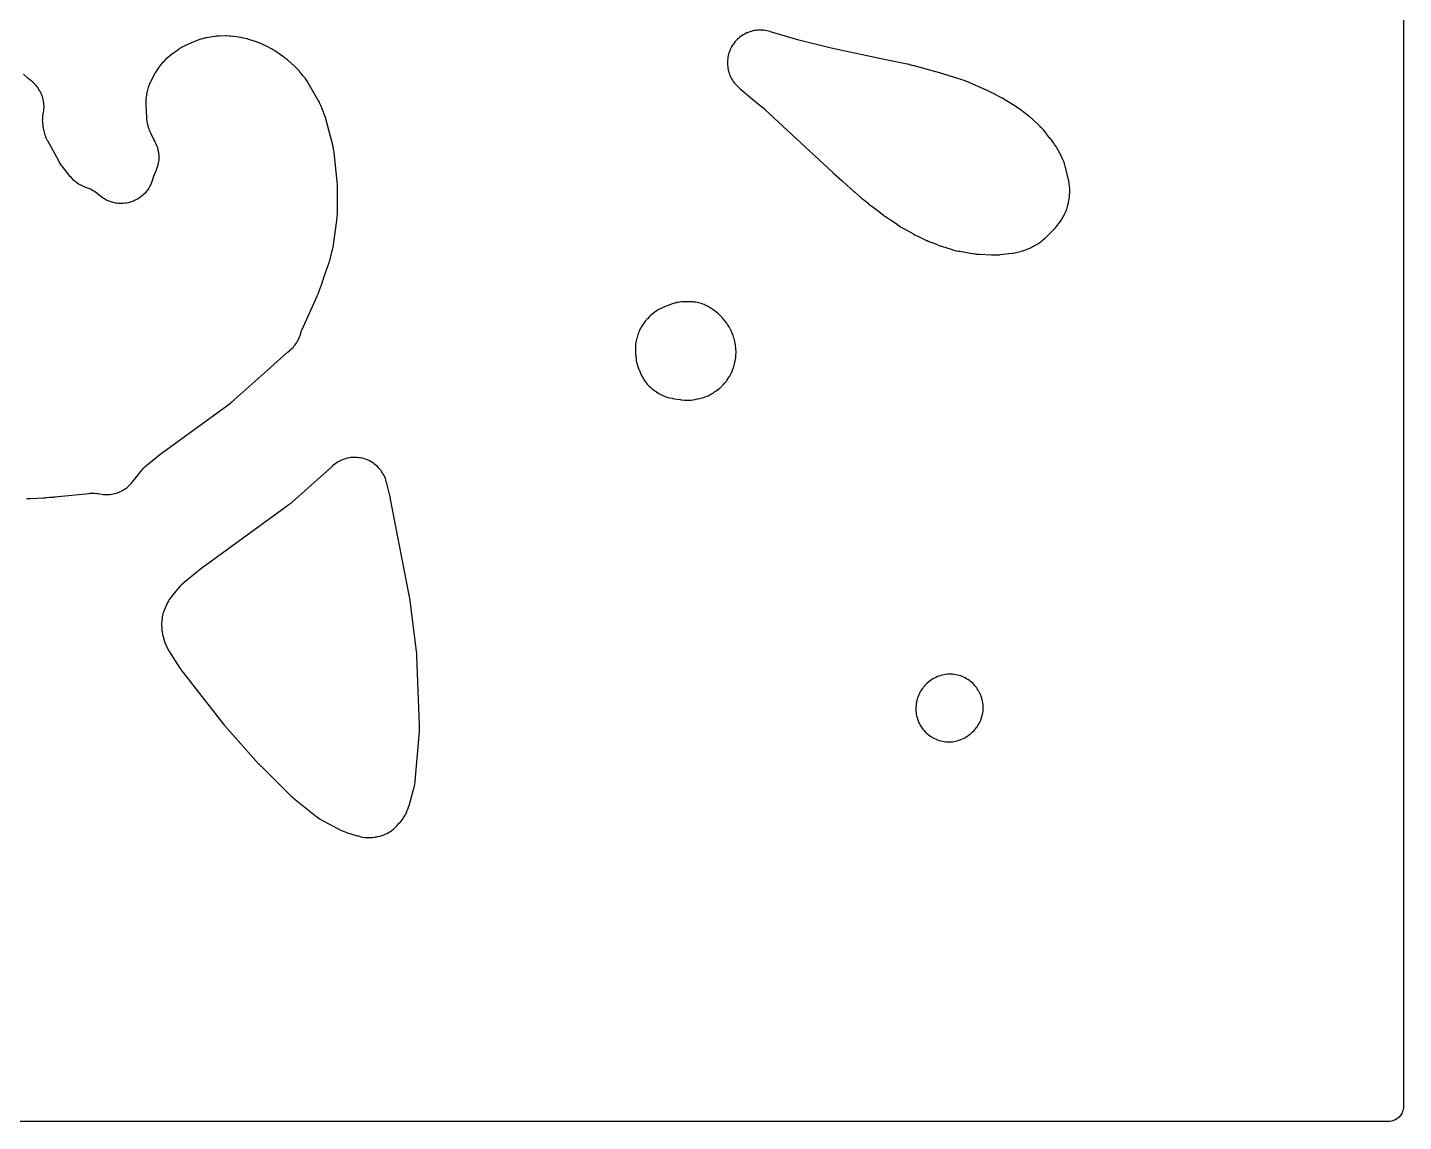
# Model space of a CAD drawing. Header units: millimetres. Extents: x 0 to 300, y 0 to 300.
# Drawn here: x 153 to 300.1, y -0.1 to 116.8 of the extents above; entities that cross this region are included whole.
import ezdxf

# ---------------------------------------------------------------- set-up
doc = ezdxf.new("R2010")
doc.units = ezdxf.units.MM
doc.layers.add('CUT', color=7, linetype='CONTINUOUS')

msp = doc.modelspace()

# ---------------------------------------------------------------- linework, layer by layer
at = {"layer": 'CUT'}
for points in [[(300.15, 298.5107), (300.15, 1.4893), (300.1404, 1.2934), (300.1174, 1.1382), (300.0793, 0.9861), (300.0264, 0.8384), (299.9594, 0.6967), (299.8787, 0.5622), (299.7853, 0.4362), (299.68, 0.32), (299.5638, 0.2147), (299.4378, 0.1213), (299.3033, 0.0406), (299.1616, -0.0264), (299.0139, -0.0793), (298.8618, -0.1174), (298.7066, -0.1404), (298.5107, -0.15), (1.4893, -0.15)], [(152.942, 66.4316), (153.3804, 66.4557), (154.7477, 66.5123), (154.7696, 66.5134), (154.8956, 66.5203), (154.944, 66.5238), (155.0464, 66.5325), (155.0697, 66.5347), (155.3831, 66.5662), (155.6664, 66.5818), (155.6846, 66.5829), (155.7891, 66.5899), (155.8293, 66.593), (155.9142, 66.6008), (155.9336, 66.6027), (159.6266, 66.9877), (159.7399, 66.9968), (159.9007, 67.0059), (160.1282, 67.0079), (160.2322, 67.0039), (160.4588, 66.9844), (160.6184, 66.963), (160.7308, 66.9453), (160.9809, 66.8996), (161.1422, 66.8785), (161.3339, 66.8634), (161.4964, 66.8588), (161.6887, 66.8632), (161.8508, 66.8751), (162.0417, 66.899), (162.2018, 66.9273), (162.3893, 66.9704), (162.5457, 67.0148), (162.7278, 67.0767), (162.8788, 67.1368), (163.0538, 67.2168), (163.1979, 67.2919), (163.3638, 67.3893), (163.4996, 67.4786), (163.6548, 67.5924), (163.7809, 67.695), (163.9237, 67.8239), (164.0387, 67.9388), (164.1676, 68.0815), (164.2704, 68.2075), (164.4373, 68.4348), (164.4737, 68.4831), (164.5446, 68.5747), (164.5821, 68.622), (165.2593, 69.453), (165.3395, 69.5465), (165.4565, 69.6758), (165.6308, 69.8498), (165.7603, 69.9665), (165.854, 70.0466), (167.375, 71.2808), (167.4248, 71.3201), (167.5211, 71.3941), (167.5719, 71.4321), (174.7362, 76.6434), (174.7513, 76.6545), (174.8381, 76.7192), (174.8711, 76.7445), (174.9386, 76.7976), (174.97, 76.8229), (175.0366, 76.8781), (175.0673, 76.9042), (175.1343, 76.9626), (175.1493, 76.9759), (178.6775, 80.1305), (178.6789, 80.1318), (180.8078, 82.0353), (180.8446, 82.0675), (180.9136, 82.1267), (180.9138, 82.1269), (180.9207, 82.1329), (180.922, 82.134), (181.0064, 82.2066), (181.031, 82.2275), (181.197, 82.3663), (181.3091, 82.4696), (181.4358, 82.5981), (181.5376, 82.7115), (181.6515, 82.8514), (181.742, 82.9741), (181.8421, 83.1242), (181.9205, 83.2549), (182.0059, 83.4139), (182.0715, 83.5514), (182.1414, 83.7178), (182.1936, 83.861), (182.3122, 84.2412), (182.3166, 84.2552), (182.3487, 84.356), (182.41, 84.526), (182.4663, 84.6655), (182.507, 84.7604), (184.0129, 88.0728), (184.0269, 88.1043), (184.0936, 88.2599), (184.1195, 88.3239), (184.1794, 88.4823), (184.1913, 88.5147), (184.498, 89.3806), (184.5716, 89.5637), (184.6009, 89.6422), (184.6675, 89.8366), (184.6806, 89.8765), (184.7345, 90.0485), (185.208, 91.3854), (185.2196, 91.419), (185.2741, 91.5848), (185.2949, 91.6529), (185.3421, 91.8209), (185.3513, 91.8553), (185.634, 92.956), (185.6445, 92.9994), (185.693, 93.2127), (185.7104, 93.3002), (185.7469, 93.5158), (185.7537, 93.5599), (186.1192, 96.1556), (186.1258, 96.2083), (186.1535, 96.4673), (186.1613, 96.5732), (186.1718, 96.8334), (186.173, 96.8865), (186.1927, 99.6779), (186.1924, 99.724), (186.1875, 99.9503), (186.1828, 100.0425), (186.1648, 100.2681), (186.1605, 100.314), (185.8226, 103.4195), (185.8153, 103.4773), (185.7741, 103.7598), (185.7531, 103.8745), (185.6915, 104.1532), (185.6778, 104.2099), (184.9864, 106.8727), (184.9735, 106.9196), (184.9065, 107.1486), (184.8764, 107.2412), (184.7957, 107.4656), (184.7785, 107.5111), (184.4322, 108.3892), (184.4078, 108.4475), (184.3068, 108.6767), (184.2513, 108.7902), (184.1325, 109.0107), (184.1014, 109.0657), (182.9668, 110.986), (182.9333, 111.0403), (182.7959, 111.2529), (182.7224, 111.3573), (182.5686, 111.5582), (182.5288, 111.6081), (182.1553, 112.0576), (182.1169, 112.1022), (181.9246, 112.3171), (181.8429, 112.4018), (181.6353, 112.602), (181.5922, 112.6421), (180.8769, 113.2827), (180.8372, 113.3171), (180.6398, 113.4825), (180.5571, 113.5473), (180.3493, 113.6995), (180.3064, 113.7298), (179.4918, 114.2859), (179.4421, 114.3185), (179.2429, 114.4439), (179.1401, 114.5034), (178.9321, 114.6137), (178.8792, 114.6406), (178.1231, 115.0063), (178.0699, 115.0308), (177.8075, 115.1461), (177.6987, 115.1892), (177.4285, 115.2851), (177.373, 115.3036), (176.6119, 115.5426), (176.5519, 115.5602), (176.3126, 115.6252), (176.1908, 115.6532), (175.9472, 115.6993), (175.8855, 115.7097), (175.0697, 115.8313), (175.0049, 115.8396), (174.7473, 115.8673), (174.617, 115.8759), (174.3581, 115.8825), (174.2928, 115.8829), (173.5572, 115.8715), (173.4914, 115.8692), (173.231, 115.8544), (173.1001, 115.8416), (172.8419, 115.8055), (172.7769, 115.7951), (172.1777, 115.6862), (172.0931, 115.6684), (171.7599, 115.589), (171.5942, 115.54), (171.2717, 115.4251), (171.1911, 115.394), (170.0905, 114.9339), (170.004, 114.8947), (169.666, 114.7292), (169.5007, 114.6356), (169.1848, 114.4313), (169.1066, 114.3774), (168.2938, 113.7803), (168.2207, 113.7233), (167.9378, 113.489), (167.802, 113.3627), (167.5482, 113.0974), (167.4861, 113.0286), (167.2741, 112.7797), (167.2178, 112.7097), (167.0024, 112.4259), (166.902, 112.2768), (166.7199, 111.9708), (166.6761, 111.8923), (166.2253, 111.0277), (166.1916, 110.959), (166.0645, 110.6838), (166.007, 110.542), (165.9471, 110.3712), (165.9035, 110.2246), (165.831, 109.9303), (165.8145, 109.8556), (165.7774, 109.6665), (165.7661, 109.6017), (165.7264, 109.344), (165.7118, 109.2132), (165.7008, 109.0578), (165.697, 108.9264), (165.7001, 108.6656), (165.7022, 108.5999), (165.7798, 107.1369), (165.7865, 107.0518), (165.8225, 106.7152), (165.8497, 106.5465), (165.9033, 106.2989), (165.9457, 106.1419), (166.0113, 105.9404), (166.0661, 105.7961), (166.1885, 105.5157), (166.2211, 105.4457), (166.5456, 104.79), (166.5678, 104.7469), (166.6484, 104.5957), (166.7017, 104.4895), (166.7734, 104.3374), (166.8639, 104.1178), (166.9003, 104.0154), (166.9686, 103.7879), (166.9947, 103.6824), (167.0402, 103.4493), (167.0557, 103.3418), (167.078, 103.1053), (167.0828, 102.9967), (167.0815, 102.7592), (167.0756, 102.6507), (167.0509, 102.4145), (167.0342, 102.3071), (166.9863, 102.0745), (166.9591, 101.9693), (166.8884, 101.7425), (166.8509, 101.6405), (166.7581, 101.4218), (166.7239, 101.3511), (166.6918, 101.2806), (166.5818, 101.0221), (166.5275, 100.8751), (166.4209, 100.5359), (166.4202, 100.5336), (166.4076, 100.4994), (166.3475, 100.3082), (166.3102, 100.2072), (166.2179, 99.9906), (166.1708, 99.8937), (166.0577, 99.6872), (166.0014, 99.5954), (165.8686, 99.401), (165.8036, 99.3151), (165.6523, 99.1347), (165.5792, 99.0556), (165.411, 98.8908), (165.3305, 98.8193), (165.147, 98.6718), (165.0598, 98.6085), (164.8627, 98.4797), (164.7698, 98.4253), (164.561, 98.3164), (164.4632, 98.2713), (164.2448, 98.1834), (164.143, 98.1482), (163.917, 98.0821), (163.8123, 98.057), (163.5809, 98.0134), (163.4742, 97.9987), (163.2396, 97.978), (163.132, 97.9738), (162.8966, 97.9762), (162.7891, 97.9825), (162.555, 98.008), (162.4486, 98.0249), (162.2182, 98.0731), (162.114, 98.1004), (161.8893, 98.171), (161.7883, 98.2083), (161.5717, 98.3006), (161.4748, 98.3476), (161.2683, 98.4607), (161.1765, 98.517), (160.982, 98.6497), (160.8491, 98.7504), (160.757, 98.8237), (160.4741, 99.0607), (160.3506, 99.1544), (160.1991, 99.2581), (160.0671, 99.3394), (159.9063, 99.4279), (159.7671, 99.496), (159.5985, 99.5686), (159.4532, 99.6229), (159.3976, 99.6407), (159.2857, 99.6795), (159.1287, 99.7384), (158.9112, 99.8325), (158.814, 99.8804), (158.6069, 99.9955), (158.5149, 100.0527), (158.3201, 100.1876), (158.2342, 100.2537), (158.0537, 100.4072), (157.9747, 100.4813), (157.8102, 100.6519), (157.6998, 100.7782), (157.6241, 100.8693), (156.7567, 101.9674), (156.6976, 102.0454), (156.6162, 102.1576), (156.5078, 102.3205), (156.4358, 102.439), (156.3867, 102.5236), (155.244, 104.5886), (155.2158, 104.6426), (155.2042, 104.6643), (155.1835, 104.7026), (155.1526, 104.7569), (155.081, 104.8774), (155.0368, 104.9607), (155.0315, 104.9744), (154.9582, 105.1955), (154.9139, 105.3544), (154.8853, 105.4675), (154.7625, 106.0088), (154.7381, 106.131), (154.708, 106.3048), (154.6784, 106.5522), (154.6707, 106.6659), (154.6669, 106.915), (154.6711, 107.0289), (154.6931, 107.2771), (154.7178, 107.4517), (154.7385, 107.5746), (154.7674, 107.7232), (154.7898, 107.8781), (154.8073, 108.0626), (154.8144, 108.2189), (154.8138, 108.4042), (154.8056, 108.5605), (154.7869, 108.7448), (154.7635, 108.8995), (154.7269, 109.0811), (154.6885, 109.2328), (154.6343, 109.41), (154.5812, 109.5572), (154.51, 109.7282), (154.4428, 109.8696), (154.3552, 110.0328), (154.2745, 110.1669), (154.1714, 110.3208), (154.078, 110.4464), (153.9603, 110.5895), (153.8551, 110.7054), (153.724, 110.8363), (153.608, 110.9413), (153.2782, 111.2118), (153.2768, 111.2129), (153.1687, 111.3013), (153.088, 111.3705), (153.0744, 111.3827), (152.6077, 111.8087)]]:
    msp.add_lwpolyline(points, dxfattribs=at)
for points in [[(243.0739, 97.8578), (243.1319, 97.8119), (243.2766, 97.7028), (243.3064, 97.6809), (244.0405, 97.1535), (244.5246, 96.7674), (244.5626, 96.7379), (244.7509, 96.5968), (244.8294, 96.5415), (245.0258, 96.4119), (245.0663, 96.3861), (245.3682, 96.1997), (246.0469, 95.7121), (246.0953, 95.6786), (246.3356, 95.5191), (246.436, 95.4576), (246.6873, 95.3161), (246.7392, 95.2882), (247.3726, 94.9618), (247.6942, 94.7632), (247.7315, 94.7409), (247.9161, 94.6337), (247.9925, 94.5921), (248.1826, 94.4951), (248.2216, 94.4759), (249.171, 94.0238), (249.2121, 94.0049), (249.4145, 93.9154), (249.4981, 93.8813), (249.7053, 93.8034), (249.7478, 93.7881), (249.8177, 93.764), (249.8301, 93.7595), (250.1272, 93.657), (250.2155, 93.6181), (250.2537, 93.6019), (250.4419, 93.5249), (250.5194, 93.4955), (250.7113, 93.4283), (250.7506, 93.4152), (251.8878, 93.05), (251.9515, 93.031), (252.2056, 92.9609), (252.3351, 92.9309), (252.5941, 92.8822), (252.6596, 92.8712), (252.7116, 92.8637), (254.0379, 92.625), (254.0918, 92.6162), (254.3568, 92.5778), (254.4654, 92.5659), (254.7323, 92.5456), (254.7868, 92.5424), (254.7886, 92.5424), (256.1194, 92.4871), (256.2695, 92.4809), (256.2729, 92.4808), (256.3371, 92.4794), (256.592, 92.479), (256.7204, 92.484), (256.9744, 92.5042), (257.0384, 92.5105), (258.2957, 92.6611), (258.3691, 92.6717), (258.6439, 92.7176), (258.7319, 92.7315), (258.8941, 92.7658), (259.2114, 92.8503), (259.2909, 92.8737), (259.6744, 92.9974), (259.7577, 93.0269), (260.0843, 93.1526), (260.125, 93.1709), (260.1888, 93.1972), (260.3376, 93.2662), (260.4605, 93.3299), (260.6125, 93.4171), (260.6334, 93.4287), (260.6603, 93.4445), (260.6985, 93.4665), (260.7454, 93.4948), (260.9693, 93.6268), (261.05, 93.6777), (261.3636, 93.8889), (261.5152, 94.0048), (261.8013, 94.2517), (261.8716, 94.3161), (262.0214, 94.4618), (262.1139, 94.5442), (262.3708, 94.8006), (262.3846, 94.8152), (262.6994, 95.1215), (262.7494, 95.1723), (262.9431, 95.3784), (263.029, 95.4784), (263.0543, 95.5056), (263.1715, 95.6476), (263.3869, 95.9415), (263.4392, 96.0173), (263.6204, 96.297), (263.6652, 96.3703), (263.8349, 96.6658), (263.9123, 96.8192), (264.0493, 97.131), (264.0817, 97.2106), (264.1194, 97.3108), (264.143, 97.3781), (264.2308, 97.647), (264.269, 97.7845), (264.3324, 98.0601), (264.3468, 98.13), (264.3755, 98.2863), (264.3913, 98.3721), (264.4029, 98.4449), (264.4424, 98.7345), (264.4556, 98.8814), (264.4683, 99.1734), (264.4698, 99.2471), (264.4693, 99.4178), (264.4664, 99.5102), (264.4442, 99.8759), (264.4223, 100.0595), (264.3582, 100.42), (264.3393, 100.5105), (264.0186, 101.8562), (263.9985, 101.932), (263.9117, 102.2305), (263.8606, 102.3788), (263.745, 102.6673), (263.714, 102.7394), (263.558, 103.0795), (263.5247, 103.1478), (263.5146, 103.1672), (263.503, 103.1924), (263.4649, 103.2694), (263.2806, 103.6183), (263.245, 103.682), (263.0985, 103.9311), (263.019, 104.0532), (262.8504, 104.2879), (262.8146, 104.3354), (262.7537, 104.4384), (262.6801, 104.5514), (262.5875, 104.6815), (262.5047, 104.7879), (262.3319, 104.9918), (262.2872, 105.0422), (262.1756, 105.1632), (261.9892, 105.4243), (261.9472, 105.4804), (261.7758, 105.6994), (261.6846, 105.806), (261.4948, 106.0091), (261.4458, 106.0593), (261.3973, 106.1069), (261.3199, 106.1893), (261.127, 106.3781), (261.0774, 106.4247), (261.0242, 106.4725), (260.6727, 106.817), (260.6377, 106.8502), (260.4642, 107.0103), (260.3914, 107.0735), (260.2086, 107.2229), (260.1708, 107.2528), (260.1089, 107.3004), (259.1576, 108.0309), (259.1258, 108.0547), (258.9683, 108.1695), (258.9029, 108.2148), (258.7399, 108.3216), (258.7064, 108.343), (257.5355, 109.0699), (257.5345, 109.0705), (257.4904, 109.0969), (257.2722, 109.2228), (257.1816, 109.2713), (256.9557, 109.3829), (256.9093, 109.4049), (256.7561, 109.4746), (256.5097, 109.6229), (256.4655, 109.6485), (256.2472, 109.7706), (256.1565, 109.8175), (255.9308, 109.9254), (255.8845, 109.9467), (253.4725, 111.0067), (253.4227, 111.0275), (253.1774, 111.1256), (253.076, 111.1622), (252.8247, 111.2436), (252.7732, 111.2593), (252.2745, 111.4023), (250.7983, 111.8807), (250.7819, 111.8859), (250.6981, 111.9121), (250.6643, 111.9223), (250.5708, 111.9492), (250.5498, 111.9551), (248.1008, 112.6247), (248.0806, 112.6301), (247.964, 112.6603), (247.919, 112.6713), (247.8234, 112.6932), (247.8016, 112.698), (247.623, 112.7362), (247.5176, 112.7664), (247.49, 112.7741), (247.3305, 112.8168), (247.2688, 112.832), (247.1377, 112.8615), (247.1077, 112.868), (244.639, 113.3748), (238.9602, 114.5899), (235.4962, 115.4458), (232.4799, 116.3357), (232.4045, 116.356), (232.1037, 116.429), (231.9503, 116.4583), (231.7673, 116.4842), (231.6118, 116.4985), (231.4271, 116.5064), (231.271, 116.5054), (231.0864, 116.4953), (230.9311, 116.4791), (230.7484, 116.4511), (230.5954, 116.4199), (230.4163, 116.3741), (230.2671, 116.3281), (230.0933, 116.2651), (229.9493, 116.2048), (229.7825, 116.1252), (229.645, 116.0511), (229.4868, 115.9556), (229.3572, 115.8685), (229.209, 115.758), (229.0885, 115.6587), (228.9518, 115.5343), (228.8416, 115.4237), (228.7176, 115.2865), (228.6187, 115.1657), (228.5088, 115.0171), (228.4221, 114.8873), (228.3271, 114.7287), (228.2535, 114.591), (228.1745, 114.4239), (228.1146, 114.2797), (228.0522, 114.1057), (228.0068, 113.9563), (227.9616, 113.777), (227.9309, 113.6239), (227.9035, 113.4412), (227.8878, 113.2858), (227.8783, 113.1012), (227.8779, 112.945), (227.8865, 112.7604), (227.9013, 112.605), (227.9278, 112.422), (227.9577, 112.2688), (228.0019, 112.0893), (228.0466, 111.9397), (228.108, 111.7654), (228.1671, 111.6208), (228.2453, 111.4533), (228.3182, 111.3152), (228.4123, 111.1562), (228.4983, 111.0258), (228.6075, 110.8767), (228.7058, 110.7553), (228.829, 110.6176), (228.9386, 110.5064), (229.1664, 110.2969), (229.1849, 110.2807), (229.2329, 110.2387), (230.778, 108.9512), (231.6919, 108.1896), (231.7126, 108.1722), (231.7375, 108.151), (231.7517, 108.1388), (231.7744, 108.1191), (231.7805, 108.1139), (231.8068, 108.0904), (231.857, 108.0451), (231.883, 108.0213), (239.1002, 101.309), (239.1093, 101.3005), (239.1493, 101.2639), (239.1666, 101.2483), (239.2282, 101.1935), (239.242, 101.1814), (240.1293, 100.4104), (241.069, 99.543), (241.0889, 99.5249), (241.2045, 99.4218), (241.2498, 99.3829), (241.347, 99.3024), (241.3693, 99.2843), (241.4706, 99.2035), (241.8134, 98.8882), (241.8446, 98.8602), (241.9994, 98.7252), (242.064, 98.6718), (242.2257, 98.5449), (242.259, 98.5195), (242.5782, 98.2824), (242.9062, 97.9974), (242.9344, 97.9734)], [(218.0686, 81.725), (218.0749, 81.6447), (218.108, 81.3271), (218.1327, 81.1679), (218.1868, 80.9071), (218.224, 80.7619), (218.2868, 80.5575), (218.3333, 80.4267), (218.4366, 80.1717), (218.4641, 80.108), (218.6693, 79.6584), (218.7053, 79.5846), (218.8554, 79.2959), (218.9386, 79.1543), (219.0454, 78.9921), (219.1426, 78.8598), (219.2655, 78.7093), (219.3757, 78.5877), (219.5134, 78.4506), (219.6355, 78.3409), (219.767, 78.2344), (219.8415, 78.1693), (219.9767, 78.0617), (220.0949, 77.9761), (220.1954, 77.9101), (220.2389, 77.8784), (220.2997, 77.8363), (220.5447, 77.6747), (220.6719, 77.599), (220.8265, 77.5164), (220.9602, 77.4528), (221.1582, 77.3696), (221.2999, 77.3178), (221.5185, 77.2493), (221.6672, 77.2104), (221.9652, 77.1477), (222.0408, 77.1337), (222.2076, 77.1069), (222.8213, 77.0082), (222.9126, 76.9962), (223.2757, 76.9591), (223.4597, 76.9509), (223.7671, 76.955), (223.946, 76.9674), (224.2287, 77.0031), (224.4003, 77.0343), (224.6365, 77.0908), (224.6595, 77.0938), (224.7358, 77.1059), (225.0367, 77.1608), (225.1871, 77.1958), (225.3628, 77.2458), (225.509, 77.2951), (225.6791, 77.3618), (225.8199, 77.425), (225.9828, 77.5077), (226.1168, 77.5842), (226.3748, 77.7483), (226.4389, 77.7913), (226.5685, 77.8828), (226.6078, 77.909), (226.7624, 78.0185), (226.8231, 78.0637), (227.0597, 78.2487), (227.1745, 78.3476), (227.3047, 78.4709), (227.4096, 78.5801), (227.607, 78.8063), (227.6554, 78.8645), (227.7599, 78.9962), (227.8092, 79.0618), (227.9979, 79.3266), (228.0862, 79.465), (228.0985, 79.4866), (228.1016, 79.4916), (228.1449, 79.5683), (228.1821, 79.6338), (228.1843, 79.6382), (228.197, 79.6607), (228.2702, 79.8076), (228.4, 80.1058), (228.4308, 80.1818), (228.4965, 80.3567), (228.5202, 80.4241), (228.6078, 80.6934), (228.646, 80.8311), (228.6838, 80.996), (228.7095, 81.1365), (228.7479, 81.4171), (228.756, 81.488), (228.7567, 81.4954), (228.7761, 81.7069), (228.7809, 81.7763), (228.7942, 82.0517), (228.7948, 82.1908), (228.7884, 82.3554), (228.7769, 82.494), (228.7423, 82.7676), (228.7321, 82.8363), (228.6929, 83.0656), (228.6866, 83.098), (228.6861, 83.1011), (228.6726, 83.1702), (228.6133, 83.4429), (228.5773, 83.5791), (228.5277, 83.7382), (228.4799, 83.8706), (228.3738, 84.1287), (228.3456, 84.1932), (228.2232, 84.4571), (228.1908, 84.523), (228.0562, 84.7814), (227.9823, 84.9086), (227.8881, 85.0549), (227.803, 85.1747), (227.7713, 85.2151), (227.7664, 85.2219), (227.7299, 85.268), (227.6234, 85.4041), (227.5866, 85.449), (227.5834, 85.4531), (227.5358, 85.5103), (227.4209, 85.6424), (227.347, 85.7283), (227.3143, 85.7648), (227.3096, 85.7702), (227.2646, 85.8197), (227.1665, 85.9234), (227.1195, 85.9736), (227.1113, 85.9817), (227.0823, 86.0123), (226.9864, 86.1055), (226.8682, 86.2111), (226.7648, 86.2959), (226.553, 86.4554), (226.4987, 86.4945), (226.0991, 86.7701), (226.0408, 86.8084), (225.8064, 86.9554), (225.685, 87.0243), (225.5379, 87.0996), (225.5265, 87.1048), (225.5109, 87.1128), (225.3792, 87.1727), (225.2479, 87.2255), (225.1709, 87.2519), (225.1044, 87.2756), (224.9273, 87.3301), (224.794, 87.365), (224.6345, 87.3995), (224.4986, 87.4227), (224.3367, 87.4433), (224.1994, 87.4548), (223.9265, 87.4658), (223.8576, 87.4671), (223.3068, 87.4657), (223.2302, 87.4636), (222.9267, 87.4483), (222.7742, 87.4332), (222.5946, 87.4067), (222.4443, 87.3771), (222.4137, 87.3696), (222.4111, 87.369), (222.3697, 87.3587), (222.2681, 87.3336), (222.2618, 87.3317), (222.2359, 87.3252), (222.0899, 87.2812), (221.805, 87.1803), (221.7338, 87.1531), (220.9841, 86.8466), (220.9215, 86.8195), (220.6757, 86.7065), (220.5543, 86.6443), (220.4138, 86.5646), (220.2981, 86.4923), (220.0751, 86.3393), (220.0197, 86.2995), (220.0159, 86.2966), (219.9889, 86.2764), (219.9219, 86.2233), (219.6625, 86.0059), (219.5375, 85.8893), (219.3182, 85.6616), (219.2682, 85.6041), (219.2404, 85.5734), (219.1736, 85.4955), (219.1217, 85.4318), (218.9228, 85.1743), (218.8293, 85.0394), (218.6584, 84.7638), (218.5831, 84.6281), (218.4555, 84.3692), (218.3969, 84.2352), (218.3349, 84.0737), (218.2888, 83.935), (218.2101, 83.6561), (218.1918, 83.5854), (218.1907, 83.5805), (218.1487, 83.4371), (218.1121, 83.2851), (218.0777, 83.1033), (218.0561, 82.9485), (218.0396, 82.7642), (218.0333, 82.608), (218.0358, 82.2983), (218.0384, 82.2202), (218.0548, 81.9337), (218.0617, 81.8507), (218.0622, 81.8466)], [(167.9474, 50.5567), (168.1244, 50.2391), (168.1714, 50.1602), (169.3428, 48.3155), (169.3642, 48.2827), (169.4712, 48.1231), (169.5163, 48.0591), (169.6309, 47.9049), (169.6547, 47.8738), (173.979, 42.3447), (173.9938, 42.326), (174.0799, 42.2193), (174.1136, 42.1788), (174.1865, 42.0943), (174.2033, 42.0752), (177.7601, 38.0804), (177.7767, 38.0621), (177.8728, 37.9575), (177.9104, 37.9178), (177.9915, 37.8354), (178.0102, 37.8168), (181.2144, 34.6645), (181.2453, 34.6349), (181.3983, 34.4922), (181.4623, 34.4357), (181.6227, 34.3013), (181.6558, 34.2743), (183.9865, 32.4262), (184.0448, 32.3821), (184.2797, 32.2127), (184.4019, 32.1327), (184.6512, 31.9855), (184.715, 31.9498), (186.3449, 31.0851), (186.4114, 31.0517), (186.6779, 30.9258), (186.8152, 30.8686), (187.0922, 30.768), (187.1627, 30.7443), (188.3042, 30.3889), (188.3843, 30.3662), (188.704, 30.2846), (188.8672, 30.2519), (189.1144, 30.2156), (189.27, 30.2005), (189.4685, 30.191), (189.6147, 30.1907), (189.7877, 30.1982), (189.9333, 30.2112), (190.2204, 30.2501), (190.2926, 30.2616), (190.407, 30.2825), (190.4791, 30.2974), (190.7636, 30.3629), (190.9054, 30.4026), (191.071, 30.4572), (191.2086, 30.5097), (191.3685, 30.5794), (191.5006, 30.6443), (191.6534, 30.7283), (191.779, 30.8051), (191.9235, 30.9029), (192.0415, 30.9909), (192.1763, 31.1015), (192.2858, 31.2), (192.4935, 31.405), (192.5447, 31.458), (192.796, 31.7301), (192.8429, 31.7832), (193.0242, 31.9976), (193.1107, 32.1098), (193.2072, 32.247), (193.2835, 32.3663), (193.424, 32.6093), (193.4581, 32.6714), (193.4785, 32.7106), (193.5146, 32.7844), (193.65, 33.0805), (193.7105, 33.2333), (193.8148, 33.5417), (193.8391, 33.6202), (194.3266, 35.3497), (194.3454, 35.4232), (194.4131, 35.716), (194.4403, 35.8651), (194.48, 36.163), (194.4882, 36.2383), (194.9399, 41.5304), (194.9432, 41.5788), (194.9563, 41.8165), (194.9587, 41.9135), (194.9573, 42.1515), (194.9562, 42.2), (194.687, 49.6282), (194.6852, 49.6653), (194.6744, 49.847), (194.6682, 49.921), (194.649, 50.102), (194.6446, 50.1389), (193.9135, 55.7732), (193.9103, 55.7963), (193.8911, 55.9292), (193.8829, 55.9802), (193.8638, 56.0878), (193.8592, 56.1123), (191.8699, 66.3724), (191.8676, 66.3839), (191.8603, 66.4203), (191.8521, 66.4587), (191.8254, 66.576), (191.8192, 66.6023), (191.4642, 68.0518), (191.4436, 68.1278), (191.3549, 68.4256), (191.3028, 68.5736), (191.2327, 68.7455), (191.1663, 68.8877), (191.0797, 69.052), (190.9997, 69.187), (190.8974, 69.3419), (190.8046, 69.4684), (190.6876, 69.6126), (190.5828, 69.7295), (190.4522, 69.8615), (190.3366, 69.9675), (190.1937, 70.0861), (190.0682, 70.1803), (189.9144, 70.2843), (189.7803, 70.3658), (189.617, 70.4542), (189.4755, 70.5221), (189.3044, 70.5942), (189.157, 70.6479), (188.9796, 70.7029), (188.8276, 70.7419), (188.6457, 70.7792), (188.4906, 70.8032), (188.3059, 70.8225), (188.1493, 70.8311), (187.9636, 70.8323), (187.8068, 70.8255), (187.6219, 70.8085), (187.4666, 70.7864), (187.2842, 70.7513), (187.1318, 70.7142), (186.9537, 70.6614), (186.8057, 70.6095), (186.6336, 70.5395), (186.4914, 70.4734), (186.327, 70.3869), (186.1919, 70.3071), (186.0369, 70.205), (185.9102, 70.1123), (185.6686, 69.9167), (185.6088, 69.8659), (185.212, 69.511), (185.1393, 69.446), (185.1325, 69.4399), (185.1317, 69.4392), (185.103, 69.4135), (185.0823, 69.3952), (185.0069, 69.3288), (184.9975, 69.3205), (181.3914, 66.0948), (181.362, 66.0689), (181.3122, 66.0258), (181.268, 65.9885), (181.2449, 65.9695), (181.2263, 65.9542), (181.1482, 65.8912), (181.1176, 65.8669), (181.066, 65.8266), (181.0201, 65.7916), (180.9957, 65.7735), (180.9763, 65.7593), (171.9379, 59.185), (171.9277, 59.1775), (171.8954, 59.1536), (171.8616, 59.1279), (171.759, 59.0477), (171.7361, 59.0295), (169.7845, 57.4462), (169.7219, 57.3927), (169.4801, 57.175), (169.3639, 57.0589), (169.1456, 56.8175), (169.0922, 56.7552), (168.4584, 55.9775), (168.4054, 55.9087), (168.2029, 55.6306), (168.1085, 55.4849), (168.0063, 55.3068), (167.9282, 55.1518), (167.7904, 54.8367), (167.7578, 54.7562), (167.6499, 54.4679), (167.6245, 54.3949), (167.5311, 54.1029), (167.4911, 53.9534), (167.4524, 53.7745), (167.4271, 53.622), (167.3969, 53.3632), (167.3866, 53.2201), (167.3811, 53.0116), (167.383, 52.8793), (167.3977, 52.6175), (167.4028, 52.5515), (167.4247, 52.3277), (167.4368, 52.2329), (167.496, 51.8594), (167.5371, 51.6729), (167.6403, 51.3092), (167.6691, 51.2182), (167.6951, 51.1436), (167.7279, 51.0579), (167.8674, 50.722)], [(250.6844, 40.5339), (250.8715, 40.4914), (251.0312, 40.4636), (251.2216, 40.4403), (251.3833, 40.4287), (251.5751, 40.4248), (251.7371, 40.4297), (251.9284, 40.4452), (252.0891, 40.4665), (252.2777, 40.5012), (252.4355, 40.5386), (252.6196, 40.5923), (252.7728, 40.6455), (252.9506, 40.7175), (253.0975, 40.7859), (253.2671, 40.8756), (253.4064, 40.9585), (253.4588, 40.9935), (253.4669, 40.9984), (253.4888, 41.0134), (253.5661, 41.0649), (253.591, 41.0834), (253.5941, 41.0855), (253.6054, 41.094), (253.6962, 41.1615), (253.7182, 41.1796), (253.7395, 41.1957), (253.8471, 41.2858), (253.9359, 41.3589), (254.055, 41.4675), (254.2711, 41.6855), (254.3781, 41.8049), (254.4975, 41.9524), (254.5921, 42.0819), (254.6961, 42.2406), (254.7772, 42.3789), (254.8649, 42.5472), (254.9318, 42.6929), (255.0021, 42.8692), (255.0541, 43.0209), (255.1064, 43.2032), (255.1429, 43.3594), (255.1768, 43.5461), (255.1975, 43.7051), (255.2125, 43.8943), (255.2171, 44.0545), (255.2131, 44.2443), (255.2017, 44.4042), (255.1788, 44.5926), (255.1514, 44.7506), (255.1097, 44.9357), (255.0667, 45.0901), (255.0066, 45.2702), (254.9484, 45.4195), (254.8509, 45.6364), (254.7795, 45.7766), (254.7586, 45.813), (254.6817, 45.9496), (254.5801, 46.1105), (254.4875, 46.242), (254.3702, 46.3919), (254.2648, 46.5135), (254.1331, 46.6509), (254.0161, 46.7612), (253.8712, 46.8847), (253.7437, 46.9827), (253.5872, 47.091), (253.4505, 47.1758), (253.2839, 47.2678), (253.1393, 47.3384), (252.9643, 47.4133), (252.8134, 47.469), (252.6318, 47.5259), (252.4761, 47.5662), (252.2896, 47.6046), (252.1307, 47.629), (251.9413, 47.6485), (251.7807, 47.6569), (251.5764, 47.6573), (251.4132, 47.6492), (251.1967, 47.6274), (251.0328, 47.6023), (250.8406, 47.5626), (250.6802, 47.5206), (250.4932, 47.4612), (250.338, 47.4028), (250.1581, 47.3244), (250.0098, 47.2503), (249.839, 47.1536), (249.6991, 47.0646), (249.5393, 46.9508), (249.4094, 46.8477), (249.2014, 46.6644), (249.0873, 46.5533), (248.919, 46.3723), (248.8205, 46.2555), (248.7105, 46.1118), (248.6236, 45.9862), (248.5278, 45.8327), (248.4532, 45.6993), (248.3616, 45.5154), (248.299, 45.3726), (248.2199, 45.1654), (248.1706, 45.0142), (248.1213, 44.8325), (248.0873, 44.6771), (248.0562, 44.4914), (248.0378, 44.3334), (248.0233, 44.1142), (248.0207, 43.9531), (248.0287, 43.7232), (248.0426, 43.5606), (248.0689, 43.3694), (248.0993, 43.2091), (248.1449, 43.0215), (248.1915, 42.8651), (248.2559, 42.6832), (248.3182, 42.5324), (248.4009, 42.3579), (248.4782, 42.2142), (248.5782, 42.0491), (248.6697, 41.914), (248.786, 41.76), (248.8908, 41.6349), (249.0222, 41.4935), (249.1391, 41.3798), (249.2843, 41.2524), (249.4122, 41.1512), (249.5695, 41.0393), (249.6415, 40.9935), (249.6846, 40.9653), (249.6989, 40.9569), (249.7071, 40.9517), (249.7309, 40.9382), (249.8792, 40.8513), (250.0265, 40.7751), (250.1957, 40.6983), (250.3465, 40.6389), (250.5284, 40.5777)]]:
    msp.add_lwpolyline(points, close=True, dxfattribs=at)

doc.saveas('drawing.dxf')
